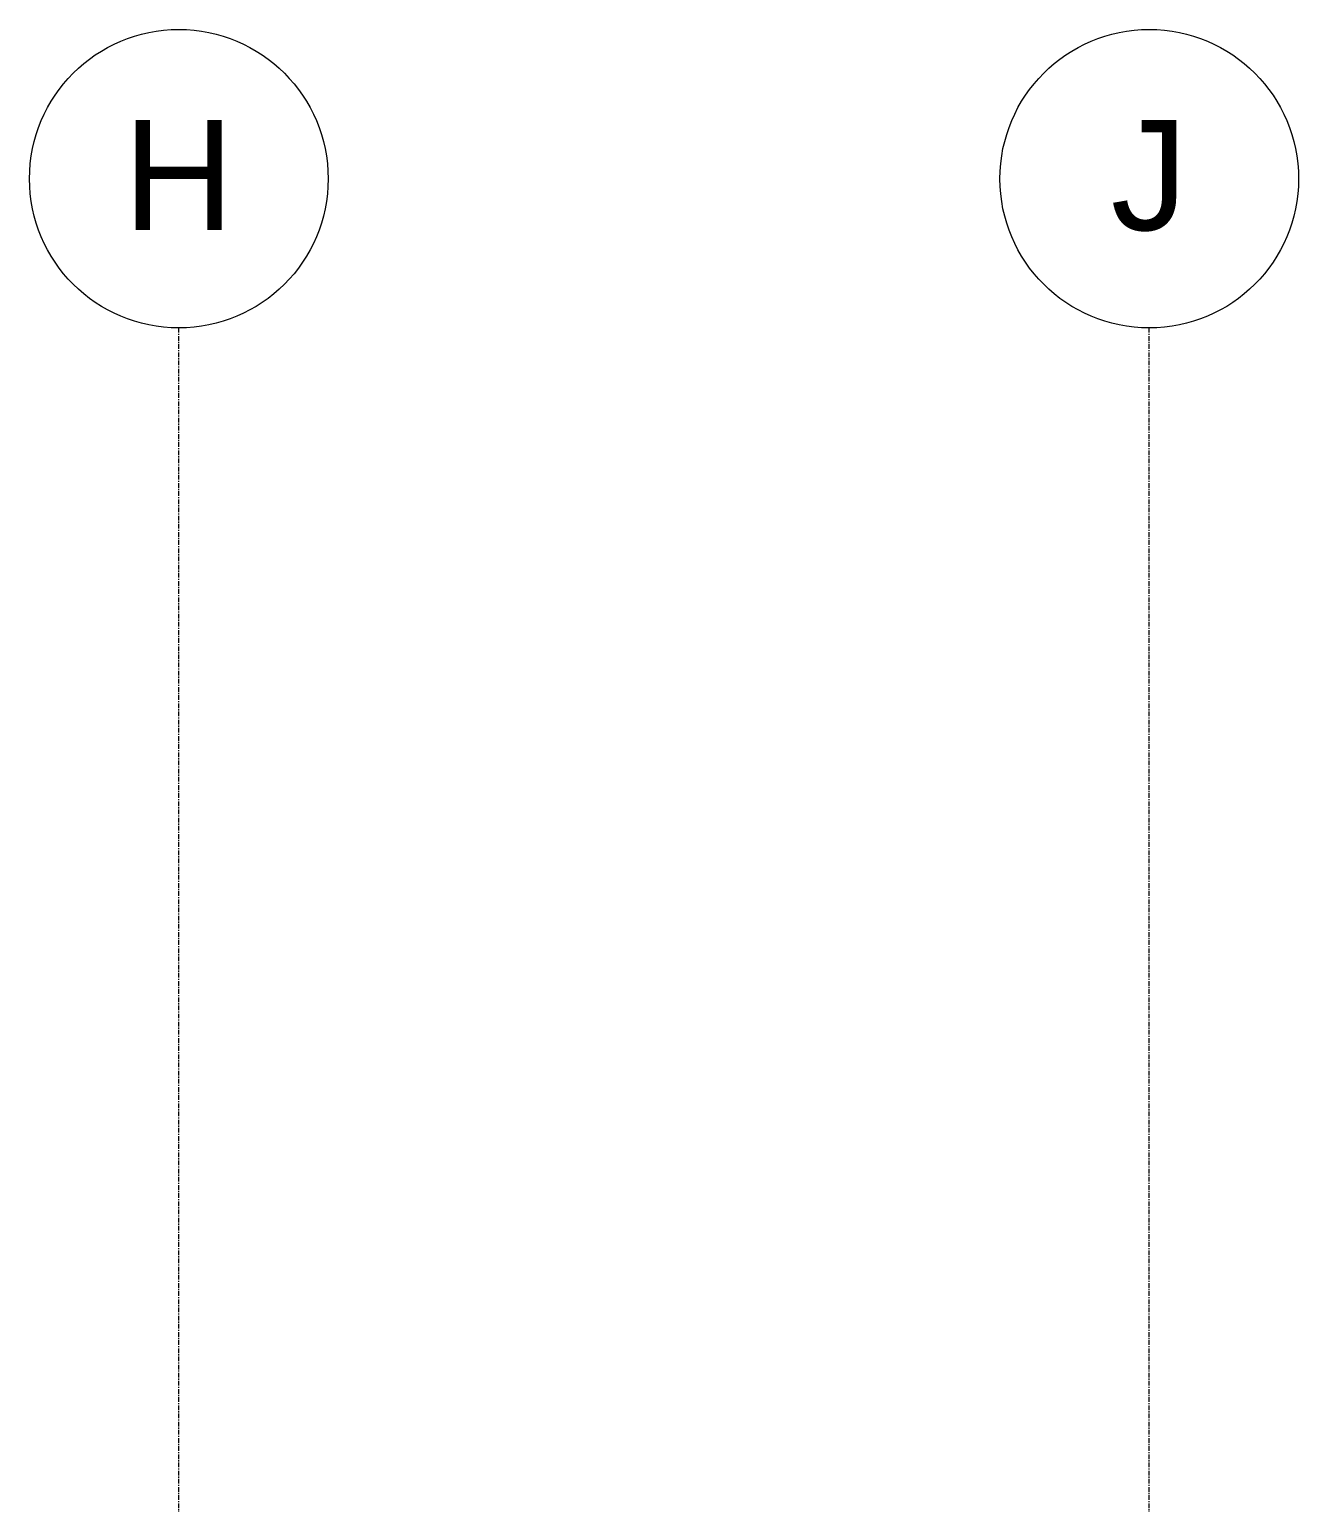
# Model space of a CAD drawing. Header units: inches. Extents: x 169 to 5088, y -73 to 356.
# Drawn here: x 3040.4 to 3176.4, y 198.1 to 356 of the extents above; entities that cross this region are included whole.
import ezdxf

# ---------------------------------------------------------------- set-up
doc = ezdxf.new("R2010")
doc.units = ezdxf.units.IN
doc.header["$MEASUREMENT"] = 0
doc.linetypes.add('Grid Line 1_2_', pattern=[0.875, 0.5, -0.125, 0.125, -0.125])
doc.layers.add('S-GRID', color=1, linetype='Continuous', lineweight=9)
doc.layers.add('S-GRID-IDEN', color=1, linetype='Continuous', lineweight=9)
doc.styles.add('Arial', font='arial.ttf', dxfattribs={"height": 11.802395})

# ---------------------------------------------------------------- blocks, each defined once
blk = doc.blocks.new('Grid - Grid Head - Circle-50561-Building Elevation - East')
at = {"layer": 'S-GRID-IDEN'}
blk.add_circle((696.46, 340), 16, dxfattribs=at)

msp = doc.modelspace()

# ---------------------------------------------------------------- linework, layer by layer
at = {"layer": 'S-GRID', "linetype": 'Grid Line 1_2_'}
for p, q in [((3056.36, -30), (3056.36, 324)), ((3160.36, -30), (3160.36, 324))]:
    msp.add_line(p, q, dxfattribs=at)

# ---------------------------------------------------------------- block references
at = {"layer": 'S-GRID-IDEN'}
for p in [(2359.9, 0), (2463.9, 0)]:
    msp.add_blockref('Grid - Grid Head - Circle-50561-Building Elevation - East', p, dxfattribs=at)

# ---------------------------------------------------------------- next in the draw order: texts
at = {"layer": 'S-GRID-IDEN', "char_height": 11.8, "attachment_point": 2, "line_spacing_factor": 0.938532, "style": 'Arial', "bg_fill": 3, "box_fill_scale": 1.25, "bg_fill_color": 0, "bg_fill_transparency": 0}
for s, insert, width in [('H', (3056.35, 346.29), 14.112), ('J', (3160.35, 346.29), 9.792)]:
    msp.add_mtext(s, dxfattribs=dict(at, insert=insert, width=width))

doc.saveas('drawing.dxf')
